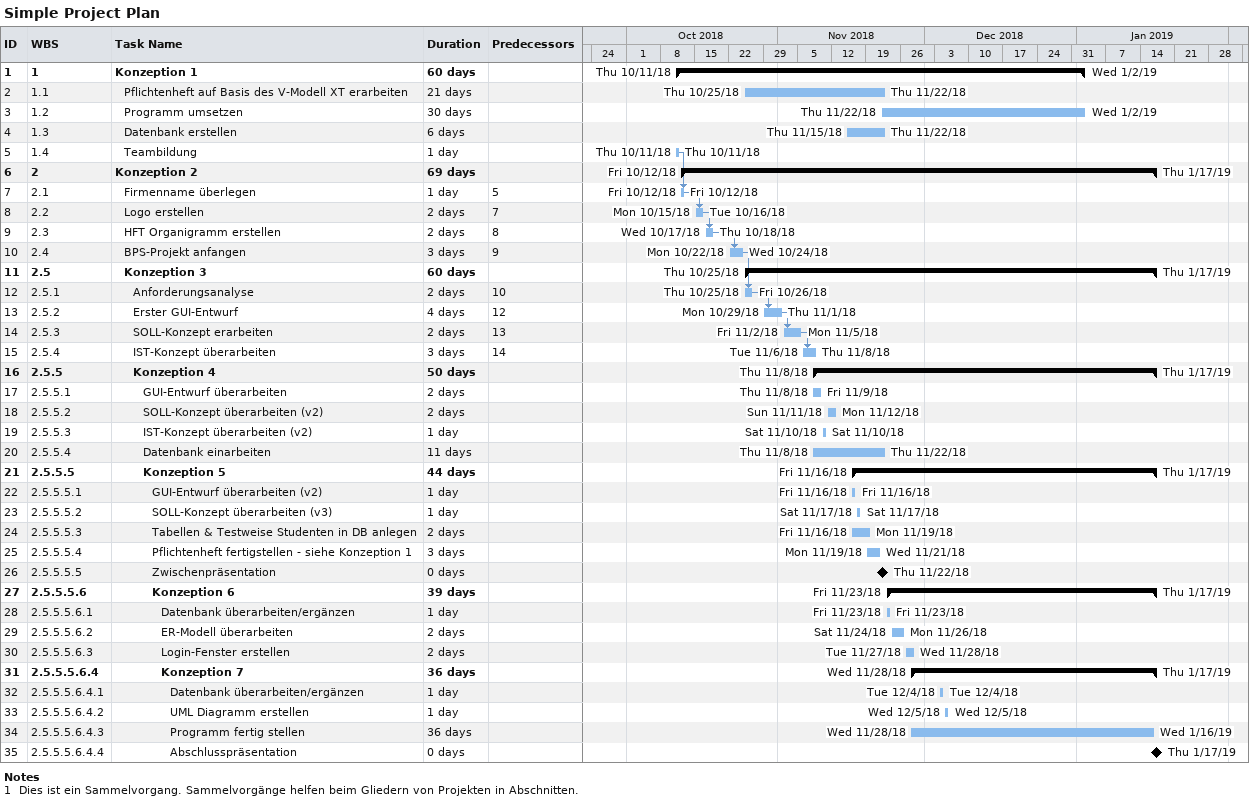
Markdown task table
Simple Project Plan

| ID | WBS | Task | Duration | Start | Finish | Predecessors |
|---|---|---|---|---|---|---|
| 1 | 1 | **Konzeption 1** | 60d | 2018-10-11 | 2019-01-02 |  |
| 2 | 1.1 | Pflichtenheft auf Basis des V-Modell XT erarbeiten | 21d | 2018-10-25 | 2018-11-22 |  |
| 3 | 1.2 | Programm umsetzen | 30d | 2018-11-22 | 2019-01-02 |  |
| 4 | 1.3 | Datenbank erstellen | 6d | 2018-11-15 | 2018-11-22 |  |
| 5 | 1.4 | Teambildung | 1d | 2018-10-11 | 2018-10-11 |  |
| 6 | 2 | **Konzeption 2** | 69d | 2018-10-12 | 2019-01-17 |  |
| 7 | 2.1 | Firmenname überlegen | 1d | 2018-10-12 | 2018-10-12 | 5 |
| 8 | 2.2 | Logo erstellen | 2d | 2018-10-15 | 2018-10-16 | 7 |
| 9 | 2.3 | HFT Organigramm erstellen | 2d | 2018-10-17 | 2018-10-18 | 8 |
| 10 | 2.4 | BPS-Projekt anfangen | 3d | 2018-10-22 | 2018-10-24 | 9 |
| 11 | 2.5 | **Konzeption 3** | 60d | 2018-10-25 | 2019-01-17 |  |
| 12 | 2.5.1 | Anforderungsanalyse | 2d | 2018-10-25 | 2018-10-26 | 10 |
| 13 | 2.5.2 | Erster GUI-Entwurf | 4d | 2018-10-29 | 2018-11-01 | 12 |
| 14 | 2.5.3 | SOLL-Konzept erarbeiten | 2d | 2018-11-02 | 2018-11-05 | 13 |
| 15 | 2.5.4 | IST-Konzept überarbeiten | 3d | 2018-11-06 | 2018-11-08 | 14 |
| 16 | 2.5.5 | **Konzeption 4** | 50d | 2018-11-08 | 2019-01-17 |  |
| 17 | 2.5.5.1 | GUI-Entwurf überarbeiten | 2d | 2018-11-08 | 2018-11-09 |  |
| 18 | 2.5.5.2 | SOLL-Konzept überarbeiten (v2) | 2d | 2018-11-11 | 2018-11-12 |  |
| 19 | 2.5.5.3 | IST-Konzept überarbeiten (v2) | 1d | 2018-11-10 | 2018-11-10 |  |
| 20 | 2.5.5.4 | Datenbank einarbeiten | 11d | 2018-11-08 | 2018-11-22 |  |
| 21 | 2.5.5.5 | **Konzeption 5** | 44d | 2018-11-16 | 2019-01-17 |  |
| 22 | 2.5.5.5.1 | GUI-Entwurf überarbeiten (v2) | 1d | 2018-11-16 | 2018-11-16 |  |
| 23 | 2.5.5.5.2 | SOLL-Konzept überarbeiten (v3) | 1d | 2018-11-17 | 2018-11-17 |  |
| 24 | 2.5.5.5.3 | Tabellen & Testweise Studenten in DB anlegen | 2d | 2018-11-16 | 2018-11-19 |  |
| 25 | 2.5.5.5.4 | Pflichtenheft fertigstellen - siehe Konzeption 1 | 3d | 2018-11-19 | 2018-11-21 |  |
| 26 | 2.5.5.5.5 | Zwischenpräsentation | 0d | 2018-11-22 | 2018-11-22 |  |
| 27 | 2.5.5.5.6 | **Konzeption 6** | 39d | 2018-11-23 | 2019-01-17 |  |
| 28 | 2.5.5.5.6.1 | Datenbank überarbeiten/ergänzen | 1d | 2018-11-23 | 2018-11-23 |  |
| 29 | 2.5.5.5.6.2 | ER-Modell überarbeiten | 2d | 2018-11-24 | 2018-11-26 |  |
| 30 | 2.5.5.5.6.3 | Login-Fenster erstellen | 2d | 2018-11-27 | 2018-11-28 |  |
| 31 | 2.5.5.5.6.4 | **Konzeption 7** | 36d | 2018-11-28 | 2019-01-17 |  |
| 32 | 2.5.5.5.6.4.1 | Datenbank überarbeiten/ergänzen | 1d | 2018-12-04 | 2018-12-04 |  |
| 33 | 2.5.5.5.6.4.2 | UML Diagramm erstellen | 1d | 2018-12-05 | 2018-12-05 |  |
| 34 | 2.5.5.5.6.4.3 | Programm fertig stellen | 36d | 2018-11-28 | 2019-01-16 |  |
| 35 | 2.5.5.5.6.4.4 | Abschlusspräsentation | 0d | 2019-01-17 | 2019-01-17 |  |

Notes
- 1: Dies ist ein Sammelvorgang. Sammelvorgänge helfen beim Gliedern von Projekten in Abschnitten.
